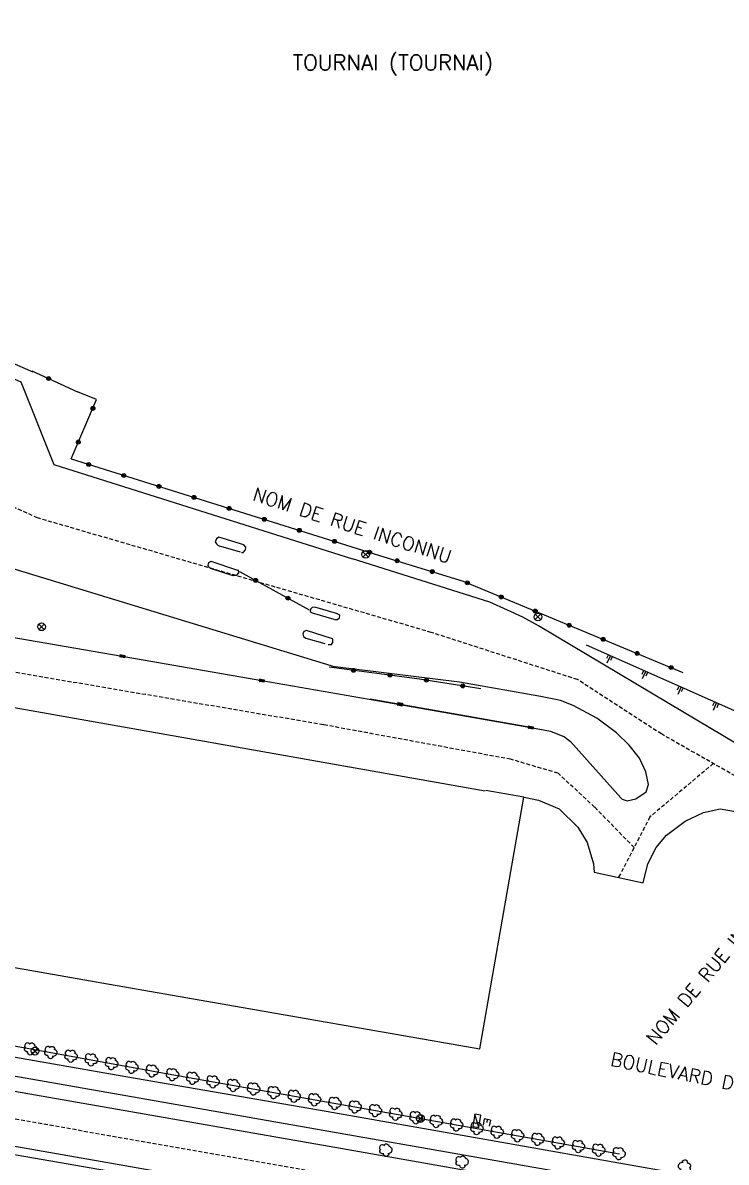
# Model space of a CAD drawing. Header units: millimetres. Extents: x 79999 to 81000, y 145000 to 146000.
# Drawn here: x 80487.4 to 80578.2, y 145345.3 to 145492.4 of the extents above; entities that cross this region are included whole.
import ezdxf
from ezdxf.enums import TextEntityAlignment as Align

# ---------------------------------------------------------------- set-up
doc = ezdxf.new("R2010")
doc.units = ezdxf.units.MM
doc.linetypes.add('DASHED', pattern=[0.75, 0.5, -0.25])
doc.layers.get('0').update_dxf_attribs({"linetype": 'CONTINUOUS'})
for name, color, linetype in [('W0001', 6, 'DASHED'), ('W0008', 7, 'CONTINUOUS'), ('W0100', 7, 'CONTINUOUS'), ('W0105', 7, 'CONTINUOUS'), ('W0211', 2, 'CONTINUOUS'), ('W0300', 7, 'CONTINUOUS'), ('W0302', 3, 'CONTINUOUS'), ('W0322', 7, 'CONTINUOUS'), ('W0400', 7, 'CONTINUOUS'), ('W0430', 7, 'CONTINUOUS'), ('W0469', 7, 'CONTINUOUS'), ('w0980', 7, 'CONTINUOUS'), ('W0989', 7, 'CONTINUOUS')]:
    doc.layers.add(name, color=color, linetype=linetype)
doc.styles.get("Standard").update_dxf_attribs({"font": 'romans.shx', "width": 0.85})

# ---------------------------------------------------------------- blocks, each defined once
blk = doc.blocks.new('t211o')
at = {"color": 0, "linetype": 'Continuous'}
for p, q in [((-0.29, 0.5), (-0.29, 0)), ((0, 1), (0, 0)), ((0.29, 0.5), (0.29, 0))]:
    blk.add_line(p, q, dxfattribs=at)
blk = doc.blocks.new('t322o')
at = {"color": 0, "linetype": 'Continuous'}
for radius in [0.25, 0.15]:
    blk.add_circle((0, 0), radius, dxfattribs=at)
blk = doc.blocks.new('T400')
for p, q in [((-0.15, 0.3), (0.15, 0.3)), ((-0.15, -0.25), (-0.15, 0.3)), ((-0.15, 0.15), (0.15, 0.15)), ((-0.15, 0), (0.15, 0)), ((0.15, 0.3), (0.15, -0.25)), ((-0.15, -0.15), (0.15, -0.15)), ((-0.15, -0.25), (-0.15, -0.3)), ((-0.15, -0.3), (0.15, -0.3)), ((0.15, -0.3), (0.15, -0.25))]:
    blk.add_line(p, q)
blk = doc.blocks.new('T469')
at = {"color": 0, "linetype": 'Continuous', "flags": 128}
for points in [[(-0.35, 0.35), (0.35, -0.35)], [(-0.35, -0.35), (0.35, 0.35)]]:
    blk.add_lwpolyline(points, dxfattribs=at)
at = {"color": 0, "linetype": 'Continuous'}
blk.add_circle((0, 0), 0.5, dxfattribs=at)
blk = doc.blocks.new('T430')
at = {"flags": 128}
for points in [[(-0.4, 2.1), (0.4, 2.1)], [(-0.4, 2.1), (-0.4, 1.3)], [(-0.4, 1.7), (0, 1.7)], [(0.8, 0.8), (-0.8, 0.8)], [(-0.8, 0.8), (-0.8, 0)], [(0.8, 0.8), (-0.8, 0)], [(-0.8, 0), (0.8, 0)], [(-0.4, 1.3), (0.4, 1.3)], [(0.8, 0), (0.8, 0.8)]]:
    blk.add_lwpolyline(points, dxfattribs=at)
blk = doc.blocks.new('T300')
for p, q in [((-0.8, 0.51), (-0.86, 0.34)), ((-0.86, 0.34), (-0.86, 0.17)), ((-0.86, 0.17), (-0.74, 0.06)), ((-0.69, 0.63), (-0.8, 0.51)), ((-0.8, -0.06), (-0.74, 0.06)), ((-0.74, 0.06), (-0.69, 0.11)), ((-0.57, 0.69), (-0.69, 0.63)), ((-0.46, 0.69), (-0.57, 0.69)), ((-0.29, 0.63), (-0.46, 0.69)), ((-0.29, 0.63), (-0.17, 0.74)), ((-0.23, 0.57), (-0.29, 0.63)), ((-0.17, 0.74), (-0.06, 0.8)), ((-0.06, 0.8), (0.06, 0.8)), ((0.06, 0.8), (0.23, 0.74)), ((0.23, 0.74), (0.34, 0.63)), ((0.34, 0.63), (0.4, 0.51)), ((0.46, 0.46), (0.34, 0.46)), ((0.4, 0.51), (0.4, 0.46)), ((0.57, 0.4), (0.46, 0.46)), ((0.57, 0.4), (0.69, 0.29)), ((0.69, 0.29), (0.74, 0.17)), ((0.74, 0.06), (0.69, -0.17)), ((0.74, 0.17), (0.74, 0.06)), ((-0.8, -0.17), (-0.8, -0.06)), ((-0.8, -0.23), (-0.8, -0.17)), ((-0.74, -0.34), (-0.8, -0.23)), ((-0.69, -0.4), (-0.74, -0.34)), ((-0.51, -0.46), (-0.69, -0.4)), ((-0.4, -0.46), (-0.51, -0.46)), ((-0.4, -0.46), (-0.34, -0.46)), ((-0.34, -0.46), (-0.34, -0.4)), ((-0.34, -0.51), (-0.34, -0.46)), ((-0.29, -0.63), (-0.34, -0.51)), ((-0.17, -0.74), (-0.29, -0.63)), ((-0.06, -0.8), (-0.17, -0.74)), ((0.06, -0.8), (-0.06, -0.8)), ((0.17, -0.74), (0.06, -0.8)), ((0.23, -0.69), (0.17, -0.74)), ((0.29, -0.46), (0.23, -0.46)), ((0.29, -0.63), (0.23, -0.69)), ((0.46, -0.4), (0.29, -0.46)), ((0.34, -0.51), (0.29, -0.63)), ((0.34, -0.51), (0.34, -0.46)), ((0.57, -0.34), (0.46, -0.4)), ((0.63, -0.29), (0.57, -0.34)), ((0.69, -0.17), (0.63, -0.29))]:
    blk.add_line(p, q)

msp = doc.modelspace()

# ---------------------------------------------------------------- linework, layer by layer
at = {"layer": 'W0001'}
for points in [[(80583.26, 145392.92), (80583.26, 145392.92), (80583.26, 145392.92), (80583.26, 145392.92), (80583.26, 145392.92), (80569.83, 145400.56), (80559.01, 145407.58), (80540.13, 145413.67), (80489.31, 145428.45), (80388.2, 145473.86), (80332.56, 145500.79), (80317.7, 145508.95), (80228.7, 145547.39), (80105.22, 145601.15), (80084.51, 145612.85), (80072.71, 145606.87), (80066.25, 145594.92), (80062.64, 145587.03), (80059.51, 145579.07), (80054.44, 145574.09), (80043.87, 145567.11), (80034.71, 145563.96)], [(80566.31, 145385.91), (80561.21, 145391.13), (80556.5, 145395.49), (80550.37, 145397.3), (80526.2, 145401.75), (80481.52, 145409.33), (80475.45, 145410.71), (80441.56, 145420.65), (80433.4, 145425.5)], [(80576.54, 145396.74), (80568.35, 145389.85), (80564.29, 145382.03)]]:
    msp.add_lwpolyline(points, dxfattribs=at)
at = {"layer": 'W0001', "flags": 128}
msp.add_lwpolyline([(80123.17, 145233.94), (80145.22, 145243.56), (80167.07, 145252.57), (80188.06, 145261.47), (80213.86, 145272.86), (80234.17, 145281.81), (80254.45, 145290.92), (80263.26, 145295.04), (80273.91, 145300.04), (80284.87, 145305.23), (80293.89, 145309.42), (80307.12, 145315.38), (80326.82, 145324.11), (80349.82, 145334.32), (80368.23, 145342.49), (80380.22, 145347.83), (80389.62, 145351.88), (80397.43, 145354.53), (80404.71, 145356.71), (80411.06, 145358.17), (80418.28, 145359.28), (80425.7, 145359.84), (80432.23, 145359.76), (80440.8, 145358.96), (80450.25, 145357.44), (80460.49, 145355.56), (80475.96, 145352.71), (80495.93, 145349.2), (80514.61, 145345.93), (80533.43, 145342.62), (80553.27, 145339.13), (80574.73, 145335.36), (80586.07, 145333.35), (80591.33, 145332.9), (80595.22, 145332.78), (80600.71, 145333.03), (80613.39, 145335.23)], dxfattribs=at)
at = {"layer": 'W0008'}
msp.add_line((80561.15, 145382.72), (80567.48, 145381.34), dxfattribs=at)
for points in [[(80029.34, 145576.03), (80040.72, 145573.89), (80041.07, 145572.8), (80043.05, 145573.25), (80047.5, 145575.52), (80050.85, 145577.73), (80054.11, 145580.04), (80054.93, 145581.37), (80055.68, 145582.84), (80057.29, 145586.28), (80066.24, 145605.66), (80076.41, 145629.01), (80088.73, 145623.62), (80234.33, 145560.3), (80317.49, 145524.21), (80320.11, 145517.65), (80332.51, 145512.42), (80332.06, 145513.56), (80487.15, 145446.02), (80491.39, 145435.34), (80529.94, 145423.19)], [(80344.91, 145425.7), (80325.17, 145487.9), (80325.34, 145488.5), (80326.06, 145489.26), (80326.74, 145489.71), (80327.74, 145490.09), (80330.16, 145483.88), (80476.02, 145420.35), (80481.62, 145421.12), (80482.43, 145423.03), (80527.72, 145409.22)], [(80422.39, 145415.06), (80423.28, 145419.54), (80430.28, 145418.32), (80436.52, 145432.67), (80478.82, 145414.38), (80481.99, 145413.76), (80500.24, 145410.61), (80518.25, 145407.46), (80536.07, 145404.37), (80552.96, 145401.4), (80532.22, 145405.04)], [(80626.61, 145369.46), (80622.24, 145373.01), (80616.91, 145377.04), (80570.79, 145404.5), (80560.26, 145410.77), (80553.99, 145414.53), (80551.96, 145415.64), (80549.99, 145416.54), (80547.68, 145417.58), (80529.94, 145423.18)], [(80552.96, 145401.4), (80555.54, 145400.94), (80557.34, 145400.21), (80558.1, 145399.6), (80564.62, 145392.32), (80564.75, 145392.16), (80565.42, 145391.95), (80566.52, 145392.17), (80567.86, 145393.08), (80568.17, 145394.02), (80567.81, 145395.67), (80567.03, 145397.42), (80565.69, 145399.12), (80564.03, 145400.73), (80561.49, 145402.59), (80558.45, 145404.25), (80556.81, 145404.87), (80554.01, 145405.44), (80543.79, 145407.26), (80527.72, 145409.22)], [(80552.1, 145392.4), (80553.96, 145392.03), (80556.62, 145390.9), (80559.06, 145388.55), (80560.24, 145386.55), (80561.07, 145383.79), (80561.15, 145382.72)], [(80567.48, 145381.34), (80568.09, 145383.78), (80569.18, 145385.9), (80570.51, 145387.5), (80572.89, 145389.32), (80575.28, 145390.43), (80577.42, 145390.91), (80580.63, 145390.32), (80585.09, 145387.79), (80608.48, 145373.68), (80608.48, 145373.68), (80608.48, 145373.68), (80608.48, 145373.68), (80608.48, 145373.68), (80608.48, 145373.68)]]:
    msp.add_lwpolyline(points, dxfattribs=at)
at = {"layer": 'W0008', "flags": 128}
for points in [[(80472.16, 145361.33), (80499.71, 145356.53), (80526.54, 145351.86), (80574.59, 145343.39)], [(80560.47, 145343.37), (80530.8, 145348.58), (80499.95, 145353.98), (80476.13, 145358.14)], [(80473.97, 145356.59), (80495.21, 145352.92), (80528.68, 145347.05), (80553.33, 145342.71)], [(80482.54, 145346.94), (80516.08, 145341.12)], [(80516.49, 145342.01), (80482.9, 145347.9)]]:
    msp.add_lwpolyline(points, dxfattribs=at)
at = {"layer": 'W0100'}
msp.add_lwpolyline([(80547.09, 145393.2), (80424.22, 145414.89), (80421.67, 145400.43), (80403.65, 145403.45), (80403.38, 145404.23), (80379.1, 145395.35), (80379.18, 145395.12), (80374.45, 145393.36), (80378.85, 145380.7)], dxfattribs=at)
at = {"layer": 'W0100', "flags": 128}
msp.add_lwpolyline([(80378.85, 145380.7), (80380.29, 145376.28), (80404, 145384.82), (80411.34, 145383.53), (80418.54, 145382.27), (80424.97, 145381.23), (80443.12, 145378), (80473.33, 145372.71), (80497.58, 145368.45), (80546.38, 145359.94), (80552.07, 145392.39), (80547.15, 145393.25)], dxfattribs=at)
at = {"layer": 'W0105'}
for points in [[(80515.64, 145424), (80515.84, 145424.01), (80516.13, 145424.32), (80516.19, 145424.69), (80515.91, 145424.99), (80512.7, 145425.96), (80512.39, 145425.75), (80512.25, 145425.38), (80512.39, 145425.09), (80512.6, 145424.91), (80515.45, 145424.06)], [(80515.19, 145421.73), (80515.23, 145421.35), (80514.92, 145421.02), (80514.57, 145420.99), (80511.62, 145421.92), (80511.42, 145422.08), (80511.31, 145422.32), (80511.41, 145422.69), (80511.66, 145422.87), (80515.12, 145421.72)], [(80527.62, 145415.36), (80528.01, 145415.36), (80528.28, 145415.57), (80528.32, 145415.92), (80527.88, 145416.12), (80525.1, 145416.95), (80524.74, 145416.89), (80524.54, 145416.69), (80524.51, 145416.39), (80524.74, 145416.21), (80527.54, 145415.39)], [(80526.83, 145412.13), (80527.24, 145412.13), (80527.42, 145412.39), (80527.42, 145412.74), (80527.38, 145412.85), (80524.01, 145413.91), (80523.69, 145413.81), (80523.54, 145413.48), (80523.65, 145413.14), (80523.95, 145412.95), (80526.4, 145412.23)]]:
    msp.add_lwpolyline(points, dxfattribs=at)
at = {"layer": 'W0211'}
msp.add_line((80620.35, 145385.25), (80560.18, 145412.04), dxfattribs=at)
at = {"layer": 'W0302', "flags": 128}
msp.add_lwpolyline([(80415.19, 145375.27), (80416.15, 145372.8), (80417.72, 145370.55), (80420.26, 145369.42), (80423.14, 145368.59), (80425.78, 145368.64), (80430.66, 145368.63), (80438.24, 145368.23), (80452.95, 145366.29), (80473.03, 145362.73), (80505.42, 145356.81), (80535.12, 145351.55), (80564.41, 145346.37)], dxfattribs=at)
at = {"layer": 'W0322'}
for p, q in [((80488.58, 145447.45), (80494.45, 145444.72)), ((80493.63, 145436.06), (80533.45, 145423.62)), ((80515.39, 145421.54), (80524.35, 145416.58))]:
    msp.add_line(p, q, dxfattribs=at)
for points in [[(80488.75, 145447.28), (80401.4, 145485.18), (80398.91, 145491.04), (80324.75, 145523.1)], [(80493.63, 145436.06), (80496.93, 145443.72), (80494.45, 145444.72)], [(80533.45, 145423.62), (80544.23, 145420.3), (80572.59, 145408.51)], [(80546.54, 145406.41), (80538.6, 145407.65), (80526.94, 145409.2)]]:
    msp.add_lwpolyline(points, dxfattribs=at)

# ---------------------------------------------------------------- block references
at = {"layer": 'W0211', "rotation": 156.0052198426594}
for p in [(80563.26, 145410.67), (80567.82, 145408.64), (80572.39, 145406.6), (80576.96, 145404.57)]:
    msp.add_blockref('t211o', p, dxfattribs=at)
at = {"layer": 'W0300'}
for p, rotation in [((80488.44, 145359.91), 349.6476501233928), ((80491.05, 145359.44), 349.6476501233928), ((80493.67, 145358.96), 349.6476501233928), ((80496.29, 145358.48), 349.6476501233928), ((80498.91, 145358), 349.6476501233928), ((80501.52, 145357.52), 349.6476501233928), ((80504.14, 145357.05), 349.6476501233928), ((80506.76, 145356.57), 349.9563736311366), ((80509.38, 145356.11), 349.9563736311366), ((80512, 145355.65), 349.9563736311366), ((80514.62, 145355.18), 349.9563736311366), ((80517.24, 145354.72), 349.9563736311366), ((80519.86, 145354.25), 349.9563736311366), ((80522.48, 145353.79), 349.9563736311366), ((80525.1, 145353.33), 349.9563736311366), ((80527.72, 145352.86), 349.9563736311366), ((80530.34, 145352.4), 349.9563736311366), ((80532.96, 145351.93), 349.9563736311366), ((80535.58, 145351.47), 349.9687668699614), ((80538.2, 145351.01), 349.9687668699614), ((80540.82, 145350.54), 349.9687668699614), ((80543.44, 145350.08), 349.9687668699614), ((80546.06, 145349.62), 349.9687668699614), ((80548.68, 145349.15), 349.9687668699614), ((80551.31, 145348.69), 349.9687668699614), ((80553.93, 145348.23), 349.9687668699614), ((80556.55, 145347.76), 349.9687668699614), ((80559.17, 145347.3), 349.9687668699614), ((80561.79, 145346.83), 349.9687668699614), ((80564.41, 145346.37), 349.9687668699614), ((80572.78, 145344.79), 170.4423773278191)]:
    msp.add_blockref('T300', p, dxfattribs=dict(at, rotation=rotation))
for p in [(80534.3, 145346.84), (80544.16, 145345.3)]:
    msp.add_blockref('T300', p, dxfattribs=at)
at = {"layer": 'W0322'}
for p, rotation in [((80490.73, 145446.45), 335.0125384161286), ((80496.45, 145442.6), 66.70569881967434), ((80494.57, 145438.24), 66.70569881967434), ((80495.9, 145435.35), 342.6484423852797), ((80500.43, 145433.93), 342.6484423852797), ((80504.97, 145432.52), 342.6484423852797), ((80509.5, 145431.1), 342.6484423852797), ((80514.03, 145429.68), 342.6484423852797), ((80518.57, 145428.27), 342.6484423852797), ((80523.1, 145426.85), 342.6484423852797), ((80527.64, 145425.43), 342.6484423852797), ((80532.17, 145424.02), 342.6484423852797), ((80535.72, 145422.92), 342.8752815963551), ((80517.46, 145420.39), 331.0689037957663), ((80540.26, 145421.52), 342.8752815963551), ((80544.78, 145420.07), 337.438606374547), ((80521.62, 145418.09), 331.0689037957663), ((80549.16, 145418.25), 337.438606374547), ((80553.55, 145416.43), 337.438606374547), ((80557.93, 145414.6), 337.438606374547), ((80562.32, 145412.78), 337.438606374547), ((80566.71, 145410.96), 337.438606374547), ((80530.09, 145408.78), 172.4031703920633), ((80571.09, 145409.14), 337.438606374547), ((80534.79, 145408.15), 172.4031703920633), ((80539.5, 145407.51), 171.1399185661251), ((80544.19, 145406.77), 171.1399185661251)]:
    msp.add_blockref('t322o', p, dxfattribs=dict(at, rotation=rotation))
at = {"layer": 'W0400'}
for p, rotation in [((80500.24, 145410.61), 260.2165593996859), ((80518.25, 145407.46), 260.0624667690849), ((80536.07, 145404.37), 260.1840563461316), ((80536.08, 145404.42), 260.915687685793), ((80552.96, 145401.4), 259.8595036553141)]:
    msp.add_blockref('T400', p, dxfattribs=dict(at, rotation=rotation))
at = {"layer": 'W0430', "rotation": 260.0014800094957}
msp.add_blockref('T430', (80545.62, 145350.7), dxfattribs=at)
at = {"layer": 'W0469'}
for p in [(80531.66, 145423.74), (80553.9, 145415.67), (80489.82, 145414.4), (80488.97, 145359.62), (80538.73, 145350.92)]:
    msp.add_blockref('T469', p, dxfattribs=at)

# ---------------------------------------------------------------- texts
at = {"layer": 'w0980'}
msp.add_text('TOURNAI (TOURNAI)', height=2, dxfattribs=at).set_placement((80535.18, 145487.1), align=Align.MIDDLE)
at = {"layer": 'W0989'}
for s, rotation, p in [('NOM DE RUE INCONNU', 342.1131, (80529.94, 145427.49)), ('NOM DE RUE INCONNU', 50.2121, (80576.98, 145371.14)), ('BOULEVARD DELWART (R52)', 348.4755, (80579.3, 145355.26))]:
    msp.add_text(s, height=1.75, rotation=rotation, dxfattribs=at).set_placement(p, align=Align.MIDDLE)

doc.saveas('drawing.dxf')
